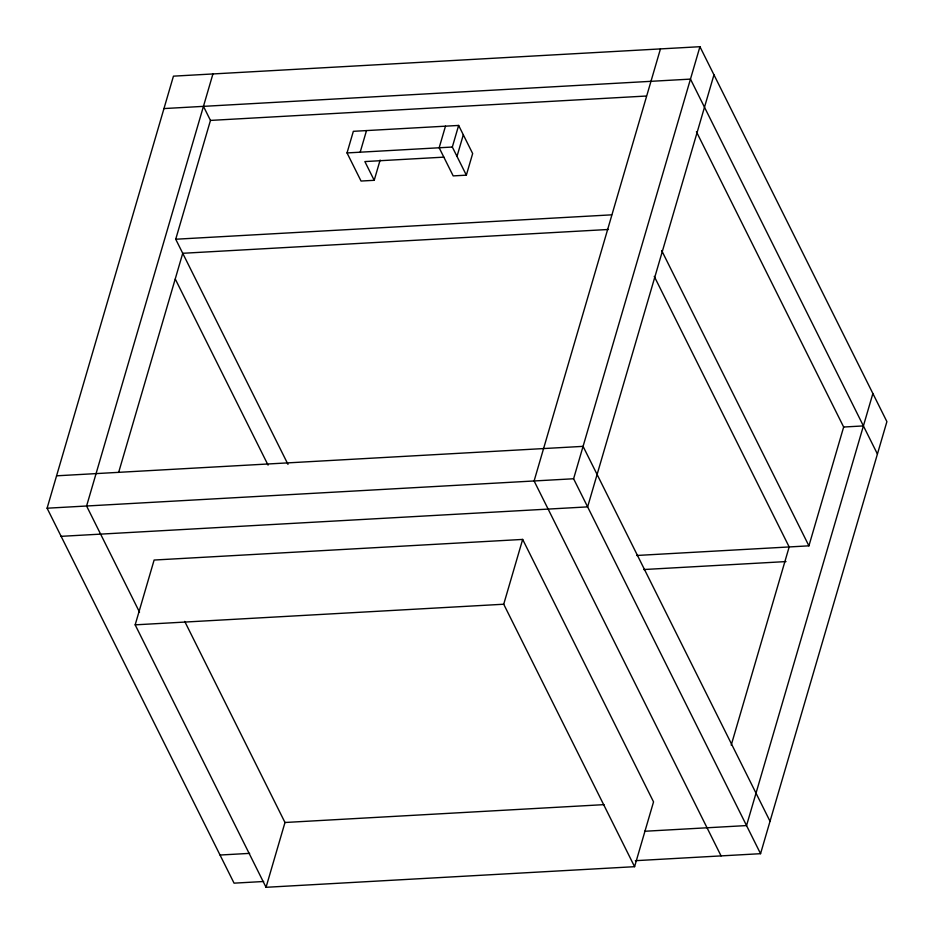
<?xml version="1.0" encoding="UTF-8"?>
<svg xmlns="http://www.w3.org/2000/svg" width="934" height="934" viewBox="0 0 934 934"><rect width="100%" height="100%" fill="white"/><g stroke="black" fill="none" stroke-linecap="round" stroke-linejoin="round"><path stroke-width="1.4" d="M263.668 881.498L234.06 883.155L47.097 508.213L173.444 76.156L699.94 46.7L886.903 421.631L760.556 853.688L635.342 860.693M212.929 73.949L86.593 506.006L139.528 612.179M287.987 464.361L175.72 239.232L210.465 120.416L203.46 106.348M118.653 472.417L182.737 253.289L608.466 229.472M135.173 624.846L154.122 560.038L522.666 539.42L653.543 801.874L634.583 866.682L266.038 887.3L135.173 624.846L503.718 604.228L634.583 866.682M380.126 160.064L374.207 180.309L361.049 181.044L347.028 152.931L353.344 131.32L458.641 125.436L472.662 153.55L466.346 175.16L453.188 175.896L439.167 147.77L445.483 126.172M360.185 152.195L366.502 130.585M466.346 175.16L452.325 147.035L458.641 125.436M456.995 156.41L463.311 134.811M266.038 887.3L284.987 822.492L184.722 621.402M660.455 48.907L534.108 480.963L721.071 855.906M503.718 604.228L522.666 539.42M760.556 853.688L573.604 478.757L699.94 46.7M713.961 74.825L587.626 506.882L61.119 536.338M731.217 745.134L789.172 546.939L654.255 276.382M636.603 555.485L808.914 545.841L843.659 427.025L696.425 131.741M872.881 393.518L746.535 825.574L644.565 831.272M163.964 108.566L690.471 79.11L877.423 454.041M210.465 120.416L646.363 96.027M347.028 152.931L452.325 147.035M443.837 157.145L364.867 161.57L374.207 180.309M175.72 239.232L611.618 214.843M843.659 427.025L863.401 425.916M56.577 475.815L583.073 446.359L770.036 821.29M47.097 508.213L573.604 478.757M643.619 569.542L786.008 561.579M284.987 822.492L604.006 804.641M220.039 855.03L249.647 853.372M661.681 250.557L808.914 545.841M175.312 279.114L268.07 465.12"/></g></svg>
